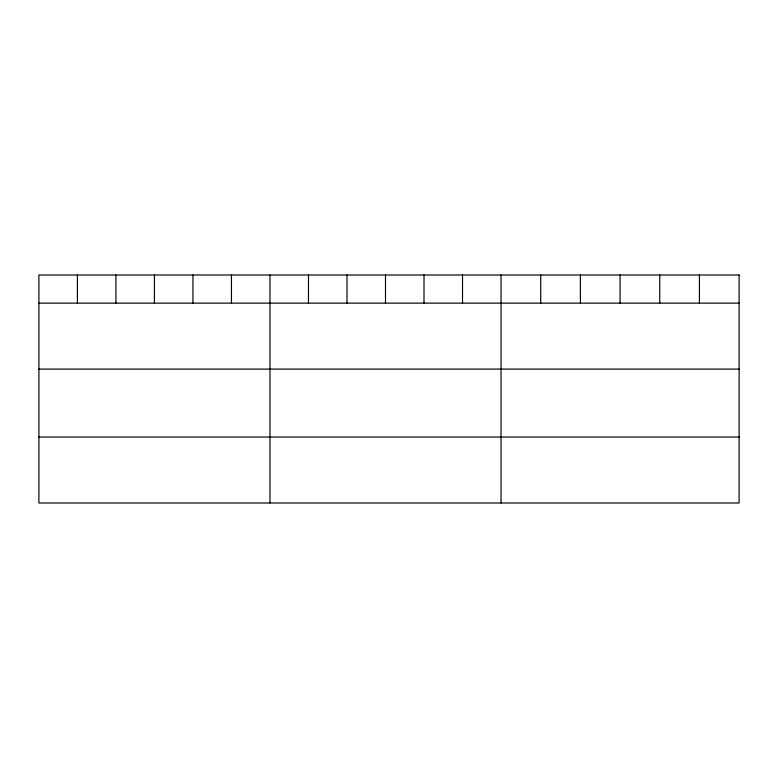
<?xml version="1.0" encoding="UTF-8"?>
<svg xmlns="http://www.w3.org/2000/svg" width="778" height="778" viewBox="0 0 778 778"><rect width="100%" height="100%" fill="white"/><g stroke="black" fill="none" stroke-linecap="round" stroke-linejoin="round"><path stroke-width="1.17" d="M38.9 303.138L739.1 303.138M38.9 369.093L739.1 369.093M38.9 437.041L739.1 437.041M699.422 275.004L699.422 303.138M659.744 275.004L659.744 303.138M620.066 275.004L620.066 303.138M580.388 275.004L580.388 303.138M540.71 275.004L540.71 303.138M501.032 275.004L501.032 502.996M462.521 275.004L462.521 303.138M424.01 275.004L424.01 303.138M385.499 275.004L385.499 303.138M346.988 275.004L346.988 303.138M308.477 275.004L308.477 303.138M269.966 275.004L269.966 502.996M231.455 275.004L231.455 303.138M192.944 275.004L192.944 303.138M154.433 275.004L154.433 303.138M115.922 275.004L115.922 303.138M77.411 275.004L77.411 303.138M739.1 275.004L38.9 275.004L38.9 502.996L739.1 502.996L739.1 275.004"/></g></svg>
